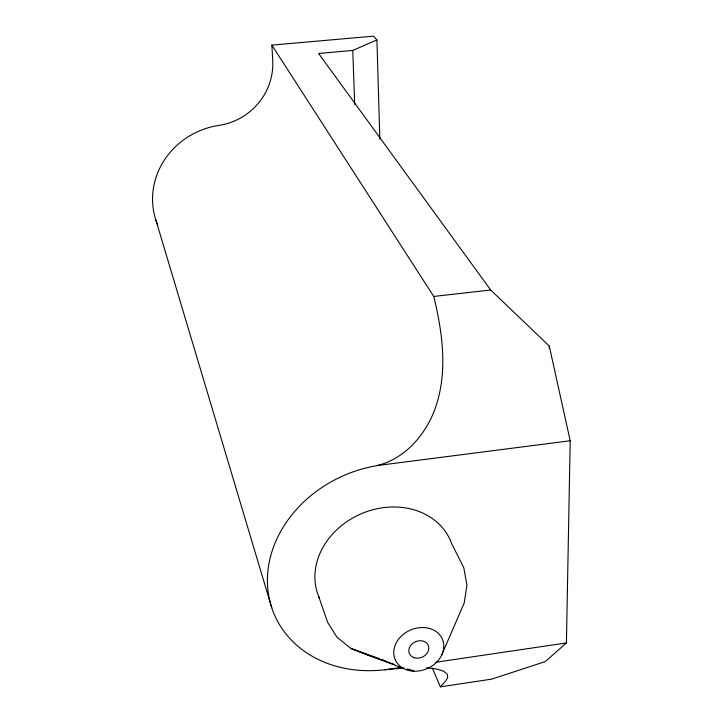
<?xml version="1.0" encoding="UTF-8"?>
<svg xmlns="http://www.w3.org/2000/svg" width="723" height="723" viewBox="0 0 723 723"><rect width="100%" height="100%" fill="white"/><g stroke="black" fill="none" stroke-linecap="round" stroke-linejoin="round"><path stroke-width="1.08" d="M549.245 348.287L549.272 346.037L490.673 290.004L318.608 53.475L352.77 50.429L376.918 39.928L373.637 36.15L271.875 45.115L272.725 60.497A62.314 60.633 -27.5 0 1 218.816 125.431A75.382 70.917 -21.6 0 0 157.804 225.196M432.381 668.169L440.361 686.85L491.595 679.159L545.241 661.599L566.425 642.946L570.194 440.759L549.272 346.037M441.473 655.499L464.22 602.955L466.904 585.142L463.868 567.971L451.604 543.479A71.577 60.036 -23.5 0 0 362.06 513.42A71.577 60.036 -23.5 0 0 319.539 598.481M440.361 686.85L445.422 681.301L447.7 677.587L447.266 674.134L443.642 671.188L436.665 669.001L426.552 667.745M404.003 668.025L382.087 670.031A119.331 100.117 -23.5 0 1 267.456 583.515A119.331 100.117 -23.5 0 1 375.291 465.964C401.446 460.47 421.364 439.683 432.146 416.014C448.829 377.993 443.217 335.508 433.755 296.448L271.875 45.115M384.609 669.805L401.337 667.338M435.915 662.232L566.425 642.946M377.948 465.458L570.194 440.759M433.755 296.448L490.673 290.004M394.677 664.509L368.179 655.264L350.818 648.395L336.927 637.171L327.691 622.422L318.698 596.529M407.401 668.956L413.755 671.179L410.61 670.04M379.141 658.644L350.818 648.395L403.651 668.54M382.286 659.783L385.431 660.921M155.888 220.063L271.758 607.79M352.77 50.429L354.686 104.419M376.918 39.928L379.846 138.997M413.954 657.65A10.294 8.405 -23.7 0 0 428.82 648.016A10.294 8.405 -23.7 0 0 413.655 642.72A10.294 8.405 -23.7 0 0 413.954 657.65M406.543 669.796A25.73 21.021 -23.7 0 0 443.786 645.829A25.73 21.021 -23.7 0 0 405.955 632.453A25.73 21.021 -23.7 0 0 406.543 669.796"/></g></svg>
